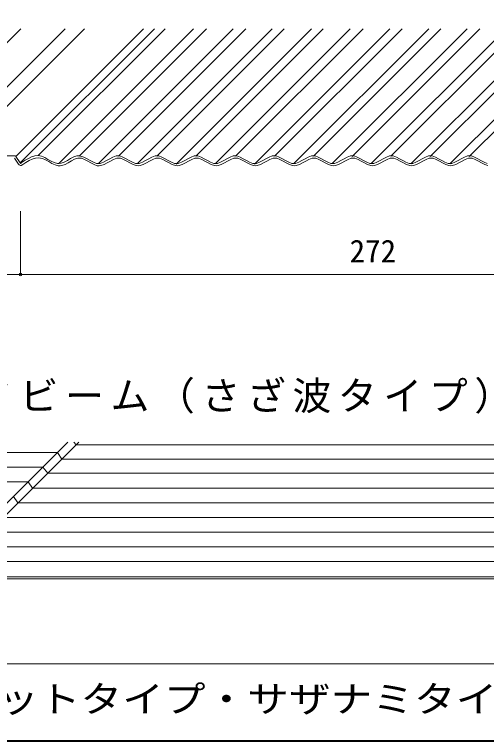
# Model space of a CAD drawing. Units: millimetres, scale not verified. Extents: x -383 to 396, y -269 to 284.
# Drawn here: x -191.7 to -9.5, y -268.6 to 12.2 of the extents above; entities that cross this region are included whole.
import ezdxf
from ezdxf.enums import TextEntityAlignment as Align

# ---------------------------------------------------------------- set-up
doc = ezdxf.new("R2010")
doc.units = ezdxf.units.MM
doc.header["$LTSCALE"] = 2
doc.header["$PDMODE"] = 32
doc.header["$PDSIZE"] = 1
doc.layers.add('0-0', color=7, linetype='Continuous', lineweight=18)
doc.layers.add('8-0', color=7, linetype='Continuous', lineweight=18)
doc.styles.add('ＭＳ ゴシック', font='')
doc.styles.get('ＭＳ ゴシック').set_extended_font_data('MS Gothic')

msp = doc.modelspace()

# ---------------------------------------------------------------- linework, layer by layer
at = {"layer": '0-0'}
for p, q in [((-216.749, -20.764), (-189.277, 6.709)), ((-214.59, -35.761), (-172.12, 6.709)), ((-213.697, -42.341), (-164.648, 6.709)), ((-191.167, -42.563), (-141.895, 6.709)), ((-189.464, -45.118), (-137.637, 6.709)), ((-182.525, -42.267), (-133.55, 6.709)), ((-174.47, -45.21), (-122.552, 6.709)), ((-166.725, -42.422), (-117.595, 6.709)), ((-159.135, -45.21), (-107.216, 6.709)), ((-151.545, -42.422), (-102.414, 6.709)), ((-144.11, -45.21), (-92.191, 6.709)), ((-136.675, -42.422), (-87.544, 6.709)), ((-129.239, -45.52), (-77.011, 6.709)), ((-121.649, -42.422), (-72.519, 6.709)), ((-114.109, -45.365), (-62.035, 6.709)), ((-106.298, -42.466), (-57.123, 6.709)), ((-98.97, -45.526), (-46.735, 6.709)), ((-91.273, -42.499), (-42.065, 6.709)), ((-83.848, -45.365), (-31.774, 6.709)), ((-76.292, -42.499), (-27.085, 6.709)), ((-68.867, -45.235), (-16.924, 6.709)), ((-61.312, -42.629), (-11.974, 6.709)), ((-54.017, -45.365), (-1.944, 6.709)), ((-46.331, -42.499), (2.876, 6.709)), ((-38.646, -45.495), (13.558, 6.709)), ((-31.221, -42.629), (18.117, 6.709)), ((-23.665, -45.495), (28.539, 6.709)), ((-16.11, -42.629), (33.228, 6.709)), ((-191.583, -42.341), (-213.697, -42.341)), ((-191.654, -43.274), (-190.129, -45.562)), ((-191.167, -42.563), (-189.464, -45.118)), ((-189.333, -45.251), (-188.754, -44.853)), ((-188.754, -44.853), (-187.529, -44.045)), ((-187.529, -44.045), (-186.305, -43.326)), ((-186.305, -43.326), (-185.081, -42.752)), ((-185.081, -42.752), (-183.857, -42.38)), ((-183.857, -42.38), (-182.632, -42.266)), ((-182.632, -42.266), (-181.922, -42.341)), ((-181.922, -42.341), (-181.212, -42.526)), ((-181.212, -42.526), (-179.988, -43.047)), ((-179.988, -43.047), (-178.764, -43.714)), ((-178.764, -43.714), (-177.54, -44.398)), ((-177.54, -44.398), (-176.316, -44.971)), ((-173.671, -45.236), (-172.447, -44.792)), ((-172.447, -44.792), (-171.223, -44.14)), ((-171.223, -44.14), (-169.999, -43.427)), ((-169.999, -43.427), (-168.774, -42.799)), ((-168.774, -42.799), (-167.55, -42.405)), ((-167.55, -42.405), (-166.84, -42.341)), ((-166.84, -42.341), (-166.13, -42.424)), ((-166.13, -42.424), (-164.906, -42.847)), ((-164.906, -42.847), (-163.682, -43.496)), ((-163.682, -43.496), (-162.458, -44.217)), ((-162.458, -44.217), (-161.233, -44.859)), ((-161.233, -44.859), (-160.009, -45.269)), ((-158.589, -45.264), (-157.365, -44.846)), ((-157.365, -44.846), (-156.141, -44.198)), ((-156.141, -44.198), (-154.916, -43.475)), ((-154.916, -43.475), (-153.692, -42.829)), ((-153.692, -42.829), (-152.468, -42.415)), ((-152.468, -42.415), (-151.758, -42.341)), ((-151.758, -42.341), (-151.048, -42.416)), ((-151.048, -42.416), (-149.824, -42.833)), ((-149.824, -42.833), (-148.6, -43.48)), ((-148.6, -43.48), (-147.375, -44.204)), ((-147.375, -44.204), (-146.151, -44.851)), ((-146.151, -44.851), (-144.927, -45.266)), ((-143.507, -45.266), (-142.283, -44.85)), ((-142.283, -44.85), (-141.058, -44.203)), ((-141.058, -44.203), (-139.834, -43.478)), ((-139.834, -43.478), (-138.61, -42.831)), ((-138.61, -42.831), (-137.386, -42.416)), ((-137.386, -42.416), (-136.676, -42.341)), ((-136.676, -42.341), (-135.966, -42.416)), ((-135.966, -42.416), (-134.742, -42.832)), ((-134.742, -42.832), (-133.517, -43.479)), ((-133.517, -43.479), (-132.293, -44.203)), ((-132.293, -44.203), (-131.069, -44.85)), ((-131.069, -44.85), (-129.845, -45.266)), ((-128.425, -45.266), (-127.2, -44.85)), ((-127.2, -44.85), (-125.976, -44.203)), ((-125.976, -44.203), (-124.752, -43.479)), ((-124.752, -43.479), (-123.528, -42.832)), ((-123.528, -42.832), (-122.304, -42.416)), ((-122.304, -42.416), (-121.594, -42.341)), ((-121.594, -42.341), (-120.884, -42.416)), ((-120.884, -42.416), (-119.659, -42.832)), ((-119.659, -42.832), (-118.435, -43.479)), ((-118.435, -43.479), (-117.211, -44.203)), ((-117.211, -44.203), (-115.987, -44.85)), ((-115.987, -44.85), (-114.763, -45.266)), ((-113.342, -45.266), (-112.118, -44.85)), ((-112.118, -44.85), (-110.894, -44.203)), ((-110.894, -44.203), (-109.67, -43.479)), ((-109.67, -43.479), (-108.446, -42.832)), ((-108.446, -42.832), (-107.221, -42.416)), ((-107.221, -42.416), (-106.511, -42.341)), ((-106.511, -42.341), (-105.801, -42.416)), ((-105.801, -42.416), (-104.577, -42.832)), ((-104.577, -42.832), (-103.353, -43.479)), ((-103.353, -43.479), (-102.129, -44.203)), ((-102.129, -44.203), (-100.905, -44.85)), ((-100.905, -44.85), (-99.68, -45.266)), ((-98.26, -45.266), (-97.036, -44.85)), ((-97.036, -44.85), (-95.812, -44.203)), ((-95.812, -44.203), (-94.588, -43.479)), ((-94.588, -43.479), (-93.363, -42.832)), ((-93.363, -42.832), (-92.139, -42.416)), ((-92.139, -42.416), (-91.429, -42.341)), ((-91.429, -42.341), (-90.719, -42.416)), ((-90.719, -42.416), (-89.495, -42.832)), ((-89.495, -42.832), (-88.271, -43.479)), ((-88.271, -43.479), (-87.046, -44.203)), ((-87.046, -44.203), (-85.822, -44.85)), ((-85.822, -44.85), (-84.598, -45.266)), ((-83.178, -45.266), (-81.954, -44.85)), ((-81.954, -44.85), (-80.73, -44.203)), ((-80.73, -44.203), (-79.505, -43.479)), ((-79.505, -43.479), (-78.281, -42.832)), ((-78.281, -42.832), (-77.057, -42.416)), ((-77.057, -42.416), (-76.347, -42.341)), ((-76.347, -42.341), (-75.637, -42.416)), ((-75.637, -42.416), (-74.413, -42.832)), ((-74.413, -42.832), (-73.188, -43.479)), ((-73.188, -43.479), (-71.964, -44.203)), ((-71.964, -44.203), (-70.74, -44.85)), ((-70.74, -44.85), (-69.516, -45.266)), ((-68.096, -45.266), (-66.872, -44.85)), ((-66.872, -44.85), (-65.647, -44.203)), ((-65.647, -44.203), (-64.423, -43.479)), ((-64.423, -43.479), (-63.199, -42.832)), ((-63.199, -42.832), (-61.975, -42.416)), ((-61.975, -42.416), (-61.265, -42.341)), ((-61.265, -42.341), (-60.555, -42.416)), ((-60.555, -42.416), (-59.33, -42.832)), ((-59.33, -42.832), (-58.106, -43.479)), ((-58.106, -43.479), (-56.882, -44.203)), ((-56.882, -44.203), (-55.658, -44.85)), ((-55.658, -44.85), (-54.434, -45.266)), ((-53.014, -45.266), (-51.789, -44.85)), ((-51.789, -44.85), (-50.565, -44.203)), ((-50.565, -44.203), (-49.341, -43.479)), ((-49.341, -43.479), (-48.117, -42.832)), ((-48.117, -42.832), (-46.893, -42.416)), ((-46.893, -42.416), (-46.183, -42.341)), ((-46.183, -42.341), (-45.472, -42.416)), ((-45.472, -42.416), (-44.248, -42.832)), ((-44.248, -42.832), (-43.024, -43.479)), ((-43.024, -43.479), (-41.8, -44.203)), ((-41.8, -44.203), (-40.576, -44.85)), ((-40.576, -44.85), (-39.351, -45.266)), ((-37.931, -45.266), (-36.707, -44.85)), ((-36.707, -44.85), (-35.483, -44.203)), ((-35.483, -44.203), (-34.259, -43.479)), ((-34.259, -43.479), (-33.035, -42.832)), ((-33.035, -42.832), (-31.81, -42.416)), ((-31.81, -42.416), (-31.1, -42.341)), ((-31.1, -42.341), (-30.39, -42.416)), ((-30.39, -42.416), (-29.166, -42.832)), ((-29.166, -42.832), (-27.942, -43.479)), ((-27.942, -43.479), (-26.718, -44.203)), ((-26.718, -44.203), (-25.493, -44.85)), ((-25.493, -44.85), (-24.269, -45.266)), ((-22.849, -45.266), (-21.625, -44.85)), ((-21.625, -44.85), (-20.401, -44.203)), ((-20.401, -44.203), (-19.177, -43.479)), ((-19.177, -43.479), (-17.952, -42.832)), ((-17.952, -42.832), (-16.728, -42.416)), ((-16.728, -42.416), (-16.018, -42.341)), ((-16.018, -42.341), (-15.308, -42.416)), ((-15.308, -42.416), (-14.084, -42.832)), ((-14.084, -42.832), (-12.86, -43.479)), ((-12.86, -43.479), (-11.635, -44.203)), ((-11.635, -44.203), (-10.411, -44.85)), ((-10.411, -44.85), (-9.187, -45.266)), ((-176.316, -44.971), (-175.091, -45.306)), ((-175.091, -45.306), (-174.381, -45.341)), ((-174.381, -45.341), (-173.671, -45.236)), ((-160.009, -45.269), (-159.299, -45.341)), ((-159.299, -45.341), (-158.589, -45.264)), ((-144.927, -45.266), (-144.217, -45.341)), ((-144.217, -45.341), (-143.507, -45.266)), ((-129.845, -45.266), (-129.135, -45.341)), ((-129.135, -45.341), (-128.425, -45.266)), ((-114.763, -45.266), (-114.052, -45.341)), ((-114.052, -45.341), (-113.342, -45.266)), ((-99.68, -45.266), (-98.97, -45.341)), ((-98.97, -45.341), (-98.26, -45.266)), ((-84.598, -45.266), (-83.888, -45.341)), ((-83.888, -45.341), (-83.178, -45.266)), ((-69.516, -45.266), (-68.806, -45.341)), ((-68.806, -45.341), (-68.096, -45.266)), ((-54.434, -45.266), (-53.724, -45.341)), ((-53.724, -45.341), (-53.014, -45.266)), ((-39.351, -45.266), (-38.641, -45.341)), ((-38.641, -45.341), (-37.931, -45.266)), ((-24.269, -45.266), (-23.559, -45.341)), ((-23.559, -45.341), (-22.849, -45.266)), ((-189.315, -88.196), (-189.315, -63.781)), ((-214.315, -88.196), (-189.315, -88.196)), ((-189.315, -88.196), (82.685, -88.196)), ((-220.34, -202.195), (-171.068, -152.923)), ((-218.637, -204.75), (-166.81, -152.923)), ((-167.905, -154.017), (-168.749, -152.923)), ((-167.905, -154.017), (103.565, -154.017)), ((-175.086, -156.94), (-197.839, -156.94)), ((-175.086, -156.94), (-173.382, -159.495)), ((-173.382, -159.495), (98.088, -159.495)), ((-180.742, -162.597), (-203.495, -162.597)), ((-178.86, -164.972), (-180.742, -162.597)), ((-178.86, -164.972), (92.61, -164.972)), ((-186.399, -168.254), (-209.152, -168.254)), ((-186.399, -168.254), (-184.696, -170.808)), ((-184.696, -170.808), (86.774, -170.808)), ((-192.056, -173.911), (-190.353, -176.465)), ((-190.353, -176.465), (81.117, -176.465)), ((-196.01, -182.122), (75.46, -182.122)), ((-201.667, -187.779), (69.803, -187.779)), ((-207.324, -193.436), (64.147, -193.436)), ((-212.98, -199.093), (58.49, -199.093)), ((-218.221, -204.972), (53.351, -204.972)), ((-218.221, -205.772), (53.511, -205.772))]:
    msp.add_line(p, q, dxfattribs=at)
for points in [[(-189.048, -46.141), (-188.468, -45.743), (-187.244, -44.935), (-186.02, -44.215), (-184.795, -43.642), (-183.571, -43.27), (-182.347, -43.156), (-181.637, -43.23), (-180.927, -43.416), (-179.703, -43.937), (-178.478, -44.603), (-177.254, -45.287), (-176.03, -45.86), (-174.806, -46.196), (-174.096, -46.23), (-173.386, -46.126), (-172.162, -45.682), (-170.937, -45.029), (-169.713, -44.316), (-168.489, -43.689), (-167.265, -43.294), (-166.555, -43.23), (-165.845, -43.313), (-164.62, -43.737), (-163.396, -44.385), (-162.172, -45.106), (-160.948, -45.748), (-159.724, -46.158), (-159.014, -46.23), (-158.304, -46.153), (-157.079, -45.735), (-155.855, -45.088), (-154.631, -44.365), (-153.407, -43.719), (-152.183, -43.304), (-151.472, -43.23), (-150.762, -43.306), (-149.538, -43.722), (-148.314, -44.37), (-147.09, -45.093)], [(-147.09, -45.093), (-145.866, -45.74), (-144.641, -46.156), (-143.931, -46.23), (-143.221, -46.155), (-141.997, -45.739), (-140.773, -45.092), (-139.549, -44.368), (-138.324, -43.721), (-137.1, -43.305), (-136.39, -43.23), (-135.68, -43.305), (-134.456, -43.721), (-133.232, -44.368), (-132.008, -45.092), (-130.783, -45.74), (-129.559, -46.156), (-128.849, -46.23), (-128.139, -46.156), (-126.915, -45.739), (-125.691, -45.092), (-124.466, -44.368), (-123.242, -43.721), (-122.018, -43.305), (-121.308, -43.23), (-120.598, -43.305), (-119.374, -43.721), (-118.15, -44.368), (-116.925, -45.092), (-115.701, -45.739), (-114.477, -46.156), (-113.767, -46.23), (-113.057, -46.156), (-111.833, -45.739), (-110.608, -45.092), (-109.384, -44.368), (-108.16, -43.721), (-106.936, -43.305), (-106.226, -43.23), (-105.516, -43.305)], [(-105.516, -43.305), (-104.292, -43.721), (-103.067, -44.368), (-101.843, -45.092), (-100.619, -45.739), (-99.395, -46.156), (-98.685, -46.23), (-97.975, -46.156), (-96.75, -45.739), (-95.526, -45.092), (-94.302, -44.368), (-93.078, -43.721), (-91.854, -43.305), (-91.144, -43.23), (-90.434, -43.305), (-89.209, -43.721), (-87.985, -44.368), (-86.761, -45.092), (-85.537, -45.739), (-84.313, -46.156), (-83.602, -46.23), (-82.892, -46.156), (-81.668, -45.739), (-80.444, -45.092), (-79.22, -44.368), (-77.996, -43.721), (-76.771, -43.305), (-76.061, -43.23), (-75.351, -43.305), (-74.127, -43.721), (-72.903, -44.368), (-71.679, -45.092), (-70.455, -45.739), (-69.23, -46.156), (-68.52, -46.23), (-67.81, -46.156), (-66.586, -45.739), (-65.362, -45.092), (-64.138, -44.368), (-62.913, -43.721)], [(-62.913, -43.721), (-61.689, -43.305), (-60.979, -43.23), (-60.269, -43.305), (-59.045, -43.721), (-57.821, -44.368), (-56.597, -45.092), (-55.372, -45.739), (-54.148, -46.156), (-53.438, -46.23), (-52.728, -46.156), (-51.504, -45.739), (-50.28, -45.092), (-49.055, -44.368), (-47.831, -43.721), (-46.607, -43.305), (-45.897, -43.23), (-45.187, -43.305), (-43.963, -43.721), (-42.738, -44.368), (-41.514, -45.092), (-40.29, -45.739), (-39.066, -46.156), (-38.356, -46.23), (-37.646, -46.156), (-36.422, -45.739), (-35.197, -45.092), (-33.973, -44.368), (-32.749, -43.721), (-31.525, -43.305), (-30.815, -43.23), (-30.105, -43.305), (-28.88, -43.721), (-27.656, -44.368), (-26.432, -45.092), (-25.208, -45.739), (-23.984, -46.156), (-23.274, -46.23), (-22.564, -46.156), (-21.339, -45.739)], [(-21.339, -45.739), (-20.115, -45.092), (-18.891, -44.368), (-17.667, -43.721), (-16.443, -43.305), (-15.733, -43.23), (-15.022, -43.305), (-13.798, -43.721), (-12.574, -44.368), (-11.35, -45.092), (-10.126, -45.739), (-8.901, -46.156)]]:
    msp.add_lwpolyline(points, dxfattribs=at)
for centre, radius, start, end in [((-191.583, -42.841), 0.5, 33.69007, 90), ((-189.048, -44.841), 1.3, 213.69007, 270), ((-189.048, -44.841), 0.5, 213.69007, 270)]:
    msp.add_arc(centre, radius, start, end, dxfattribs=at)
msp.add_point((-189.315, -88.196), dxfattribs=at)
at = {"layer": '8-0'}
for p, q in [((-382.814, -238.609), (395.564, -238.609)), ((-383.214, -268.609), (395.964, -268.609)), ((-382.814, -268.209), (395.564, -268.209))]:
    msp.add_line(p, q, dxfattribs=at)
msp.add_lwpolyline([(-383.014, 283.342), (-383.014, -268.409), (395.764, -268.409)], dxfattribs=at)

# ---------------------------------------------------------------- texts
at = {"layer": '0-0', "style": 'ＭＳ ゴシック'}
msp.add_text('272', height=8.798, dxfattribs=at).set_placement((-62.315, -86.196), align=Align.BOTTOM_LEFT)
at = {"layer": '0-0', "insert": (-259.933, -141.991), "char_height": 11, "attachment_point": 7, "style": 'ＭＳ ゴシック'}
msp.add_mtext('\\T1.17;ＭＳタフビーム（さざ波タイプ）', dxfattribs=at)
at = {"layer": '8-0', "style": 'ＭＳ ゴシック', "width": 1.15}
msp.add_text('ＭＳタフビーム（フラットタイプ・サザナミタイプ） ', height=10.26, dxfattribs=at).set_placement((-359.325, -260.409), align=Align.BOTTOM_LEFT)

doc.saveas('drawing.dxf')
